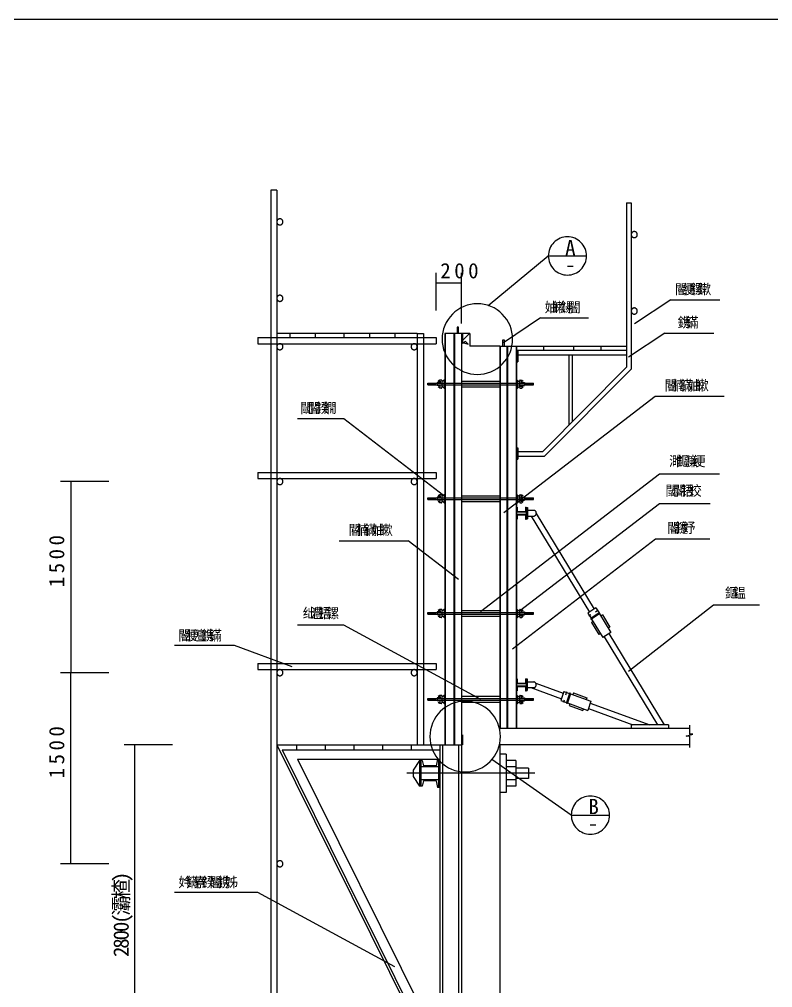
# Model space of a CAD drawing. Header units: metres. Extents: x 0 to 420, y 0 to 297.
# Drawn here: x 160.5 to 308.3, y 107 to 297 of the extents above; entities that cross this region are included whole.
import ezdxf

# ---------------------------------------------------------------- set-up
doc = ezdxf.new("R2010")
doc.units = ezdxf.units.M
doc.layers.add(' ', color=7, linetype='Continuous')

msp = doc.modelspace()

# ---------------------------------------------------------------- linework, layer by layer
at = {"layer": ' '}
for p, q in [((209.78, 263.47), (209.78, 84.51)), ((210.98, 263.47), (209.78, 263.47)), ((210.98, 263.47), (210.98, 84.51)), ((242.23, 239.85), (242.23, 247.28)), ((247.23, 237.35), (247.23, 247.28)), ((242.23, 245.28), (247.23, 245.28)), ((288.29, 241.96), (281.15, 237.25)), ((288.29, 241.96), (292.31, 241.96)), ((292.31, 241.96), (297.92, 241.96)), ((262.69, 238.41), (255.46, 233.54)), ((262.69, 238.41), (266.53, 238.41)), ((266.53, 238.41), (272.15, 238.41)), ((207.28, 234.56), (242.23, 234.56)), ((207.28, 234.56), (207.28, 233.36)), ((238.53, 235.37), (238.53, 154.62)), ((238.53, 235.37), (239.73, 235.37)), ((239.73, 235.37), (239.73, 154.62)), ((242.23, 234.56), (242.23, 233.36)), ((248.81, 235.37), (247.23, 233.79)), ((248.02, 233.8), (247.62, 233.53)), ((248.54, 233.29), (248.02, 233.8)), ((287.13, 235.44), (279.99, 230.73)), ((287.13, 235.44), (291.14, 235.44)), ((291.14, 235.44), (296.75, 235.44)), ((207.28, 233.36), (242.23, 233.36)), ((247.62, 233.53), (248.54, 233.29)), ((247.23, 226.04), (254.73, 226.04)), ((247.23, 224.91), (254.73, 224.91)), ((255.54, 200.23), (285.23, 223.07)), ((285.23, 223.07), (298.77, 223.07)), ((224.15, 218.59), (215.04, 218.59)), ((243.66, 203.59), (224.15, 218.59)), ((207.28, 208.11), (242.23, 208.11)), ((207.28, 208.11), (207.28, 206.91)), ((242.23, 208.11), (242.23, 206.91)), ((250.93, 180.79), (286.08, 207.82)), ((286.08, 207.82), (297.82, 207.82)), ((178.04, 206.31), (168.54, 206.31)), ((170.54, 206.31), (170.54, 168.81)), ((207.28, 206.91), (242.23, 206.91)), ((247.23, 203.54), (254.73, 203.54)), ((247.23, 202.41), (254.73, 202.41)), ((258.62, 180.92), (286.08, 202.03)), ((286.08, 202.03), (295.98, 202.03)), ((223.21, 194.71), (236.75, 194.71)), ((246.65, 187.1), (236.75, 194.71)), ((257.2, 173.48), (285.3, 195.1)), ((285.3, 195.1), (289.17, 195.1)), ((289.17, 195.1), (295.91, 195.1)), ((247.23, 181.04), (254.73, 181.04)), ((279.96, 169.12), (296.64, 182.1)), ((296.64, 182.1), (300.51, 182.1)), ((300.51, 182.1), (305.66, 182.1)), ((247.23, 179.91), (254.73, 179.91)), ((224.15, 178.14), (215.04, 178.14)), ((251.03, 163.56), (224.15, 178.14)), ((202.65, 174.17), (190.92, 174.17)), ((214.02, 169.96), (202.65, 174.17)), ((207.28, 170.61), (242.23, 170.61)), ((207.28, 170.61), (207.28, 169.41)), ((207.28, 169.41), (242.23, 169.41)), ((242.23, 170.61), (242.23, 169.41)), ((178.04, 168.81), (168.54, 168.81)), ((178.04, 168.81), (168.54, 168.81)), ((170.54, 131.31), (170.54, 168.81)), ((247.23, 164.17), (254.73, 164.17)), ((247.23, 163.03), (254.73, 163.03)), ((190.54, 154.62), (181.04, 154.62)), ((183.04, 154.62), (183.04, 84.62)), ((210.98, 154.62), (242.98, 90.12)), ((210.98, 154.62), (247.23, 154.62)), ((214.86, 154.62), (214.86, 153.69)), ((220.48, 154.62), (220.48, 153.69)), ((226.11, 154.62), (226.11, 153.69)), ((231.73, 154.62), (231.73, 153.69)), ((237.36, 154.62), (237.36, 153.69)), ((242.98, 154.62), (242.98, 84.62)), ((243.48, 154.62), (243.48, 84.62)), ((246.61, 154.62), (246.61, 84.62)), ((212, 153.69), (242.98, 91.25)), ((212, 153.69), (242.98, 153.69)), ((254.73, 152.81), (254.73, 145.31)), ((255.98, 152.81), (254.73, 152.81)), ((255.98, 152.81), (255.98, 145.31)), ((215.03, 151.81), (242.98, 95.47)), ((215.03, 151.81), (242.98, 151.81)), ((238.98, 151.56), (237.73, 149.69)), ((238.98, 151.56), (238.98, 146.56)), ((239.48, 151.56), (238.98, 151.56)), ((239.23, 151.56), (239.23, 146.56)), ((242.73, 150.31), (239.23, 150.31)), ((239.48, 151.56), (239.73, 150.56)), ((242.23, 150.56), (239.73, 150.56)), ((242.48, 151.81), (242.23, 150.56)), ((242.73, 151.81), (242.73, 146.31)), ((242.98, 151.81), (242.98, 146.31)), ((257.86, 151.56), (255.98, 151.56)), ((257.86, 150.31), (255.98, 150.31)), ((257.86, 151.56), (257.86, 146.56)), ((261.61, 149.06), (236.48, 149.06)), ((237.73, 149.69), (237.73, 148.44)), ((237.73, 148.44), (238.98, 146.56)), ((260.36, 150.06), (257.86, 150.06)), ((260.36, 150.06), (260.36, 148.06)), ((239.48, 146.56), (238.98, 146.56)), ((242.73, 147.81), (239.23, 147.81)), ((239.73, 147.56), (239.48, 146.56)), ((242.23, 147.56), (239.73, 147.56)), ((242.23, 147.56), (242.48, 146.31)), ((242.98, 146.31), (242.48, 146.31)), ((257.86, 147.81), (255.98, 147.81)), ((257.86, 146.56), (255.98, 146.56)), ((260.36, 148.06), (257.86, 148.06)), ((255.98, 145.31), (254.73, 145.31)), ((178.04, 131.31), (168.54, 131.31)), ((207.24, 125.65), (190.92, 125.65)), ((234.12, 111.06), (207.24, 125.65))]:
    msp.add_line(p, q, dxfattribs=at)
for points in [[(212.18, 257.27), (212.18, 257.33), (212.17, 257.39), (212.15, 257.44), (212.13, 257.5), (212.11, 257.55), (212.08, 257.6), (212.04, 257.65), (212, 257.69), (211.96, 257.73), (211.91, 257.77), (211.86, 257.8), (211.81, 257.82), (211.75, 257.84), (211.7, 257.86), (211.64, 257.87), (211.58, 257.87), (211.52, 257.87), (211.46, 257.86), (211.41, 257.84), (211.35, 257.82), (211.3, 257.8), (211.25, 257.77), (211.2, 257.73), (211.16, 257.69), (211.12, 257.65), (211.08, 257.6), (211.05, 257.55), (211.03, 257.5), (211.01, 257.44), (210.99, 257.39), (210.98, 257.33), (210.98, 257.27), (210.98, 257.21), (210.99, 257.15), (211.01, 257.09), (211.03, 257.04), (211.05, 256.99), (211.08, 256.93), (211.12, 256.89), (211.16, 256.84), (211.2, 256.8), (211.25, 256.77), (211.3, 256.74), (211.35, 256.71), (211.41, 256.69), (211.46, 256.68), (211.52, 256.67), (211.58, 256.67), (211.64, 256.67), (211.7, 256.68), (211.75, 256.69), (211.81, 256.71), (211.86, 256.74), (211.91, 256.77), (211.96, 256.8), (212, 256.84), (212.04, 256.89), (212.08, 256.93), (212.11, 256.99), (212.13, 257.04), (212.15, 257.09), (212.17, 257.15), (212.18, 257.21), (212.18, 257.27)], [(281.71, 254.77), (281.71, 254.83), (281.7, 254.89), (281.69, 254.94), (281.67, 255), (281.64, 255.05), (281.61, 255.1), (281.58, 255.15), (281.54, 255.19), (281.49, 255.23), (281.44, 255.27), (281.39, 255.3), (281.34, 255.32), (281.29, 255.34), (281.23, 255.36), (281.17, 255.37), (281.11, 255.37), (281.05, 255.37), (280.99, 255.36), (280.94, 255.34), (280.88, 255.32), (280.83, 255.3), (280.78, 255.27), (280.73, 255.23), (280.69, 255.19), (280.65, 255.15), (280.61, 255.1), (280.58, 255.05), (280.56, 255), (280.54, 254.94), (280.52, 254.89), (280.51, 254.83), (280.51, 254.77), (280.51, 254.71), (280.52, 254.65), (280.54, 254.59), (280.56, 254.54), (280.58, 254.49), (280.61, 254.43), (280.65, 254.39), (280.69, 254.34), (280.73, 254.3), (280.78, 254.27), (280.83, 254.24), (280.88, 254.21), (280.94, 254.19), (280.99, 254.18), (281.05, 254.17), (281.11, 254.17), (281.17, 254.17), (281.23, 254.18), (281.29, 254.19), (281.34, 254.21), (281.39, 254.24), (281.44, 254.27), (281.49, 254.3), (281.54, 254.34), (281.58, 254.39), (281.61, 254.43), (281.64, 254.49), (281.67, 254.54), (281.69, 254.59), (281.7, 254.65), (281.71, 254.71), (281.71, 254.77)], [(212.18, 242.27), (212.18, 242.33), (212.17, 242.39), (212.15, 242.44), (212.13, 242.5), (212.11, 242.55), (212.08, 242.6), (212.04, 242.65), (212, 242.69), (211.96, 242.73), (211.91, 242.77), (211.86, 242.8), (211.81, 242.82), (211.75, 242.84), (211.7, 242.86), (211.64, 242.87), (211.58, 242.87), (211.52, 242.87), (211.46, 242.86), (211.41, 242.84), (211.35, 242.82), (211.3, 242.8), (211.25, 242.77), (211.2, 242.73), (211.16, 242.69), (211.12, 242.65), (211.08, 242.6), (211.05, 242.55), (211.03, 242.5), (211.01, 242.44), (210.99, 242.39), (210.98, 242.33), (210.98, 242.27), (210.98, 242.21), (210.99, 242.15), (211.01, 242.09), (211.03, 242.04), (211.05, 241.99), (211.08, 241.93), (211.12, 241.89), (211.16, 241.84), (211.2, 241.8), (211.25, 241.77), (211.3, 241.74), (211.35, 241.71), (211.41, 241.69), (211.46, 241.68), (211.52, 241.67), (211.58, 241.67), (211.64, 241.67), (211.7, 241.68), (211.75, 241.69), (211.81, 241.71), (211.86, 241.74), (211.91, 241.77), (211.96, 241.8), (212, 241.84), (212.04, 241.89), (212.08, 241.93), (212.11, 241.99), (212.13, 242.04), (212.15, 242.09), (212.17, 242.15), (212.18, 242.21), (212.18, 242.27)], [(281.71, 239.77), (281.71, 239.83), (281.7, 239.89), (281.69, 239.94), (281.67, 240), (281.64, 240.05), (281.61, 240.1), (281.58, 240.15), (281.54, 240.19), (281.49, 240.23), (281.44, 240.27), (281.39, 240.3), (281.34, 240.32), (281.29, 240.34), (281.23, 240.36), (281.17, 240.37), (281.11, 240.37), (281.05, 240.37), (280.99, 240.36), (280.94, 240.34), (280.88, 240.32), (280.83, 240.3), (280.78, 240.27), (280.73, 240.23), (280.69, 240.19), (280.65, 240.15), (280.61, 240.1), (280.58, 240.05), (280.56, 240), (280.54, 239.94), (280.52, 239.89), (280.51, 239.83), (280.51, 239.77), (280.51, 239.71), (280.52, 239.65), (280.54, 239.59), (280.56, 239.54), (280.58, 239.49), (280.61, 239.43), (280.65, 239.39), (280.69, 239.34), (280.73, 239.3), (280.78, 239.27), (280.83, 239.24), (280.88, 239.21), (280.94, 239.19), (280.99, 239.18), (281.05, 239.17), (281.11, 239.17), (281.17, 239.17), (281.23, 239.18), (281.29, 239.19), (281.34, 239.21), (281.39, 239.24), (281.44, 239.27), (281.49, 239.3), (281.54, 239.34), (281.58, 239.39), (281.61, 239.43), (281.64, 239.49), (281.67, 239.54), (281.69, 239.59), (281.7, 239.65), (281.71, 239.71), (281.71, 239.77)], [(212.18, 232.76), (212.18, 232.82), (212.17, 232.88), (212.15, 232.94), (212.13, 232.99), (212.11, 233.05), (212.08, 233.1), (212.04, 233.14), (212, 233.19), (211.96, 233.23), (211.91, 233.26), (211.86, 233.29), (211.81, 233.32), (211.75, 233.34), (211.7, 233.35), (211.64, 233.36), (211.58, 233.36), (211.52, 233.36), (211.46, 233.35), (211.41, 233.34), (211.35, 233.32), (211.3, 233.29), (211.25, 233.26), (211.2, 233.23), (211.16, 233.19), (211.12, 233.14), (211.08, 233.1), (211.05, 233.05), (211.03, 232.99), (211.01, 232.94), (210.99, 232.88), (210.98, 232.82), (210.98, 232.76), (210.98, 232.71), (210.99, 232.65), (211.01, 232.59), (211.03, 232.53), (211.05, 232.48), (211.08, 232.43), (211.12, 232.38), (211.16, 232.34), (211.2, 232.3), (211.25, 232.26), (211.3, 232.23), (211.35, 232.21), (211.41, 232.19), (211.46, 232.18), (211.52, 232.17), (211.58, 232.16), (211.64, 232.17), (211.7, 232.18), (211.75, 232.19), (211.81, 232.21), (211.86, 232.23), (211.91, 232.26), (211.96, 232.3), (212, 232.34), (212.04, 232.38), (212.08, 232.43), (212.11, 232.48), (212.13, 232.53), (212.15, 232.59), (212.17, 232.65), (212.18, 232.71), (212.18, 232.76)], [(238.53, 232.76), (238.53, 232.82), (238.52, 232.88), (238.5, 232.94), (238.48, 232.99), (238.46, 233.05), (238.43, 233.1), (238.39, 233.14), (238.35, 233.19), (238.31, 233.23), (238.26, 233.26), (238.21, 233.29), (238.16, 233.32), (238.1, 233.34), (238.05, 233.35), (237.99, 233.36), (237.93, 233.36), (237.87, 233.36), (237.81, 233.35), (237.76, 233.34), (237.7, 233.32), (237.65, 233.29), (237.6, 233.26), (237.55, 233.23), (237.51, 233.19), (237.47, 233.14), (237.43, 233.1), (237.4, 233.05), (237.38, 232.99), (237.36, 232.94), (237.34, 232.88), (237.33, 232.82), (237.33, 232.76), (237.33, 232.71), (237.34, 232.65), (237.36, 232.59), (237.38, 232.53), (237.4, 232.48), (237.43, 232.43), (237.47, 232.38), (237.51, 232.34), (237.55, 232.3), (237.6, 232.26), (237.65, 232.23), (237.7, 232.21), (237.76, 232.19), (237.81, 232.18), (237.87, 232.17), (237.93, 232.16), (237.99, 232.17), (238.05, 232.18), (238.1, 232.19), (238.16, 232.21), (238.21, 232.23), (238.26, 232.26), (238.31, 232.3), (238.35, 232.34), (238.39, 232.38), (238.43, 232.43), (238.46, 232.48), (238.48, 232.53), (238.5, 232.59), (238.52, 232.65), (238.53, 232.71), (238.53, 232.76)], [(212.18, 206.31), (212.18, 206.37), (212.17, 206.43), (212.15, 206.49), (212.13, 206.54), (212.11, 206.59), (212.08, 206.64), (212.04, 206.69), (212, 206.74), (211.96, 206.78), (211.91, 206.81), (211.86, 206.84), (211.81, 206.87), (211.75, 206.89), (211.7, 206.9), (211.64, 206.91), (211.58, 206.91), (211.52, 206.91), (211.46, 206.9), (211.41, 206.89), (211.35, 206.87), (211.3, 206.84), (211.25, 206.81), (211.2, 206.78), (211.16, 206.74), (211.12, 206.69), (211.08, 206.64), (211.05, 206.59), (211.03, 206.54), (211.01, 206.49), (210.99, 206.43), (210.98, 206.37), (210.98, 206.31), (210.98, 206.25), (210.99, 206.19), (211.01, 206.14), (211.03, 206.08), (211.05, 206.03), (211.08, 205.98), (211.12, 205.93), (211.16, 205.89), (211.2, 205.85), (211.25, 205.81), (211.3, 205.78), (211.35, 205.76), (211.41, 205.74), (211.46, 205.72), (211.52, 205.71), (211.58, 205.71), (211.64, 205.71), (211.7, 205.72), (211.75, 205.74), (211.81, 205.76), (211.86, 205.78), (211.91, 205.81), (211.96, 205.85), (212, 205.89), (212.04, 205.93), (212.08, 205.98), (212.11, 206.03), (212.13, 206.08), (212.15, 206.14), (212.17, 206.19), (212.18, 206.25), (212.18, 206.31)], [(238.53, 206.31), (238.53, 206.37), (238.52, 206.43), (238.5, 206.49), (238.48, 206.54), (238.46, 206.59), (238.43, 206.64), (238.39, 206.69), (238.35, 206.74), (238.31, 206.78), (238.26, 206.81), (238.21, 206.84), (238.16, 206.87), (238.1, 206.89), (238.05, 206.9), (237.99, 206.91), (237.93, 206.91), (237.87, 206.91), (237.81, 206.9), (237.76, 206.89), (237.7, 206.87), (237.65, 206.84), (237.6, 206.81), (237.55, 206.78), (237.51, 206.74), (237.47, 206.69), (237.43, 206.64), (237.4, 206.59), (237.38, 206.54), (237.36, 206.49), (237.34, 206.43), (237.33, 206.37), (237.33, 206.31), (237.33, 206.25), (237.34, 206.19), (237.36, 206.14), (237.38, 206.08), (237.4, 206.03), (237.43, 205.98), (237.47, 205.93), (237.51, 205.89), (237.55, 205.85), (237.6, 205.81), (237.65, 205.78), (237.7, 205.76), (237.76, 205.74), (237.81, 205.72), (237.87, 205.71), (237.93, 205.71), (237.99, 205.71), (238.05, 205.72), (238.1, 205.74), (238.16, 205.76), (238.21, 205.78), (238.26, 205.81), (238.31, 205.85), (238.35, 205.89), (238.39, 205.93), (238.43, 205.98), (238.46, 206.03), (238.48, 206.08), (238.5, 206.14), (238.52, 206.19), (238.53, 206.25), (238.53, 206.31)], [(212.18, 168.81), (212.18, 168.87), (212.17, 168.93), (212.15, 168.99), (212.13, 169.04), (212.11, 169.09), (212.08, 169.14), (212.04, 169.19), (212, 169.24), (211.96, 169.28), (211.91, 169.31), (211.86, 169.34), (211.81, 169.37), (211.75, 169.39), (211.7, 169.4), (211.64, 169.41), (211.58, 169.41), (211.52, 169.41), (211.46, 169.4), (211.41, 169.39), (211.35, 169.37), (211.3, 169.34), (211.25, 169.31), (211.2, 169.28), (211.16, 169.24), (211.12, 169.19), (211.08, 169.14), (211.05, 169.09), (211.03, 169.04), (211.01, 168.99), (210.99, 168.93), (210.98, 168.87), (210.98, 168.81), (210.98, 168.75), (210.99, 168.69), (211.01, 168.64), (211.03, 168.58), (211.05, 168.53), (211.08, 168.48), (211.12, 168.43), (211.16, 168.39), (211.2, 168.35), (211.25, 168.31), (211.3, 168.28), (211.35, 168.26), (211.41, 168.24), (211.46, 168.22), (211.52, 168.21), (211.58, 168.21), (211.64, 168.21), (211.7, 168.22), (211.75, 168.24), (211.81, 168.26), (211.86, 168.28), (211.91, 168.31), (211.96, 168.35), (212, 168.39), (212.04, 168.43), (212.08, 168.48), (212.11, 168.53), (212.13, 168.58), (212.15, 168.64), (212.17, 168.69), (212.18, 168.75), (212.18, 168.81)], [(238.53, 168.81), (238.53, 168.87), (238.52, 168.93), (238.5, 168.99), (238.48, 169.04), (238.46, 169.09), (238.43, 169.14), (238.39, 169.19), (238.35, 169.24), (238.31, 169.28), (238.26, 169.31), (238.21, 169.34), (238.16, 169.37), (238.1, 169.39), (238.05, 169.4), (237.99, 169.41), (237.93, 169.41), (237.87, 169.41), (237.81, 169.4), (237.76, 169.39), (237.7, 169.37), (237.65, 169.34), (237.6, 169.31), (237.55, 169.28), (237.51, 169.24), (237.47, 169.19), (237.43, 169.14), (237.4, 169.09), (237.38, 169.04), (237.36, 168.99), (237.34, 168.93), (237.33, 168.87), (237.33, 168.81), (237.33, 168.75), (237.34, 168.69), (237.36, 168.64), (237.38, 168.58), (237.4, 168.53), (237.43, 168.48), (237.47, 168.43), (237.51, 168.39), (237.55, 168.35), (237.6, 168.31), (237.65, 168.28), (237.7, 168.26), (237.76, 168.24), (237.81, 168.22), (237.87, 168.21), (237.93, 168.21), (237.99, 168.21), (238.05, 168.22), (238.1, 168.24), (238.16, 168.26), (238.21, 168.28), (238.26, 168.31), (238.31, 168.35), (238.35, 168.39), (238.39, 168.43), (238.43, 168.48), (238.46, 168.53), (238.48, 168.58), (238.5, 168.64), (238.52, 168.69), (238.53, 168.75), (238.53, 168.81)], [(212.18, 131.31), (212.18, 131.37), (212.17, 131.43), (212.15, 131.49), (212.13, 131.54), (212.11, 131.59), (212.08, 131.64), (212.04, 131.69), (212, 131.74), (211.96, 131.78), (211.91, 131.81), (211.86, 131.84), (211.81, 131.87), (211.75, 131.89), (211.7, 131.9), (211.64, 131.91), (211.58, 131.91), (211.52, 131.91), (211.46, 131.9), (211.41, 131.89), (211.35, 131.87), (211.3, 131.84), (211.25, 131.81), (211.2, 131.78), (211.16, 131.74), (211.12, 131.69), (211.08, 131.64), (211.05, 131.59), (211.03, 131.54), (211.01, 131.49), (210.99, 131.43), (210.98, 131.37), (210.98, 131.31), (210.98, 131.25), (210.99, 131.19), (211.01, 131.14), (211.03, 131.08), (211.05, 131.03), (211.08, 130.98), (211.12, 130.93), (211.16, 130.89), (211.2, 130.85), (211.25, 130.81), (211.3, 130.78), (211.35, 130.76), (211.41, 130.74), (211.46, 130.72), (211.52, 130.71), (211.58, 130.71), (211.64, 130.71), (211.7, 130.72), (211.75, 130.74), (211.81, 130.76), (211.86, 130.78), (211.91, 130.81), (211.96, 130.85), (212, 130.89), (212.04, 130.93), (212.08, 130.98), (212.11, 131.03), (212.13, 131.08), (212.15, 131.14), (212.17, 131.19), (212.18, 131.25), (212.18, 131.31)]]:
    msp.add_lwpolyline(points, dxfattribs=at)
for p, q in [((420, 297), (0, 297)), ((279.61, 260.97), (279.61, 228.73)), ((279.61, 260.97), (280.51, 260.97)), ((280.51, 260.97), (280.51, 228.36)), ((252.42, 240.87), (264.2, 250.58)), ((264.2, 250.58), (271.74, 250.58)), ((246.61, 236.61), (246.39, 236.61)), ((246.39, 236.61), (246.39, 235.37)), ((246.61, 235.37), (246.61, 236.61)), ((238.53, 235.37), (210.98, 235.37)), ((213.53, 235.37), (213.53, 234.56)), ((218.53, 235.37), (218.53, 234.56)), ((224.14, 235.37), (224.14, 234.56)), ((229.14, 235.37), (229.14, 234.56)), ((234.14, 235.37), (234.14, 234.56)), ((243.95, 235.37), (243.95, 154.62)), ((248.82, 235.37), (243.95, 235.37)), ((244.04, 235.37), (244.04, 154.62)), ((245.73, 235.37), (245.73, 154.62)), ((245.82, 235.37), (245.82, 154.62)), ((247.23, 235.37), (247.23, 154.62)), ((247.43, 235.37), (247.43, 233.37)), ((248.82, 235.37), (248.82, 232.87)), ((255.35, 232.87), (255.35, 234.11)), ((255.35, 234.11), (255.57, 234.11)), ((255.57, 234.11), (255.57, 232.87)), ((247.43, 233.37), (247.23, 233.37)), ((254.73, 232.87), (248.82, 232.87)), ((254.73, 232.87), (254.73, 157.95)), ((254.73, 232.87), (279.61, 232.87)), ((254.82, 232.87), (254.82, 157.95)), ((256.14, 232.87), (256.14, 157.95)), ((256.23, 232.87), (256.23, 157.95)), ((257.92, 232.87), (257.92, 157.95)), ((258.01, 232.87), (258.01, 157.95)), ((258.01, 232.06), (258.24, 232.06)), ((258.24, 232.06), (279.61, 232.06)), ((258.24, 232.06), (258.24, 229.81)), ((263.32, 232.87), (263.32, 232.06)), ((269.16, 232.87), (269.16, 232.06)), ((274.52, 232.87), (274.52, 232.06)), ((258.24, 231.16), (279.61, 231.16)), ((268.31, 217.39), (268.31, 231.16)), ((268.98, 218.06), (268.98, 231.16)), ((258.01, 229.81), (258.24, 229.81)), ((263.14, 212.2), (279.61, 228.73)), ((263.51, 211.3), (280.51, 228.36)), ((242.93, 226.22), (242.64, 226.01)), ((243.24, 226.22), (242.93, 226.22)), ((243.84, 226.22), (243.35, 225.85)), ((243.35, 226.12), (243.35, 224.76)), ((243.84, 226.22), (243.84, 224.65)), ((243.96, 226.22), (243.84, 226.22)), ((258.01, 226.22), (258.13, 226.22)), ((258.13, 226.22), (258.62, 225.85)), ((258.13, 226.22), (258.13, 224.65)), ((258.62, 226.12), (258.62, 224.76)), ((258.73, 226.22), (259.04, 226.22)), ((259.04, 226.22), (259.33, 226.01)), ((240.62, 225.61), (261.37, 225.61)), ((240.62, 225.27), (240.62, 225.61)), ((240.62, 225.27), (261.37, 225.27)), ((240.83, 225.27), (240.83, 225.61)), ((241.05, 225.27), (241.05, 225.61)), ((241.27, 225.27), (241.27, 225.61)), ((241.48, 225.27), (241.48, 225.61)), ((241.7, 225.27), (241.7, 225.61)), ((241.91, 225.27), (241.91, 225.61)), ((242.12, 225.27), (242.12, 225.61)), ((242.42, 225.73), (242.42, 225.15)), ((243.05, 225.73), (242.42, 225.73)), ((243.05, 225.15), (242.42, 225.15)), ((242.64, 226.01), (243.05, 226.01)), ((242.64, 224.87), (243.05, 224.87)), ((242.93, 224.65), (242.64, 224.87)), ((243.24, 224.65), (242.93, 224.65)), ((243.05, 226.01), (243.05, 225.73)), ((243.05, 224.87), (243.05, 225.15)), ((243.84, 224.65), (243.35, 225.03)), ((243.84, 224.65), (243.96, 224.65)), ((258.13, 224.65), (258.01, 224.65)), ((258.13, 224.65), (258.62, 225.03)), ((258.73, 224.65), (259.04, 224.65)), ((258.92, 226.01), (258.92, 225.73)), ((259.33, 226.01), (258.92, 226.01)), ((258.92, 225.73), (259.56, 225.73)), ((258.92, 225.15), (259.56, 225.15)), ((258.92, 224.87), (258.92, 225.15)), ((259.33, 224.87), (258.92, 224.87)), ((259.04, 224.65), (259.33, 224.87)), ((259.56, 225.73), (259.56, 225.15)), ((259.87, 225.27), (259.87, 225.61)), ((260.09, 225.27), (260.09, 225.61)), ((260.31, 225.27), (260.31, 225.61)), ((260.52, 225.27), (260.52, 225.61)), ((260.74, 225.27), (260.74, 225.61)), ((260.94, 225.27), (260.94, 225.61)), ((261.16, 225.27), (261.16, 225.61)), ((261.37, 225.27), (261.37, 225.61)), ((258.01, 212.93), (258.24, 212.93)), ((258.24, 212.93), (258.24, 210.68)), ((258.24, 212.2), (263.14, 212.2)), ((258.24, 211.3), (263.51, 211.3)), ((258.01, 210.68), (258.24, 210.68)), ((242.93, 203.72), (242.64, 203.51)), ((242.64, 203.51), (243.05, 203.51)), ((243.24, 203.72), (242.93, 203.72)), ((243.05, 203.51), (243.05, 203.23)), ((243.84, 203.72), (243.35, 203.35)), ((243.35, 203.62), (243.35, 202.26)), ((243.84, 203.72), (243.84, 202.15)), ((243.96, 203.72), (243.84, 203.72)), ((258.01, 203.72), (258.13, 203.72)), ((258.13, 203.72), (258.62, 203.35)), ((258.13, 203.72), (258.13, 202.15)), ((258.62, 203.62), (258.62, 202.26)), ((258.73, 203.72), (259.04, 203.72)), ((258.92, 203.51), (258.92, 203.23)), ((259.33, 203.51), (258.92, 203.51)), ((259.04, 203.72), (259.33, 203.51)), ((240.62, 203.11), (261.37, 203.11)), ((240.62, 202.77), (240.62, 203.11)), ((240.62, 202.77), (261.37, 202.77)), ((240.83, 202.77), (240.83, 203.11)), ((241.05, 202.77), (241.05, 203.11)), ((241.27, 202.77), (241.27, 203.11)), ((241.48, 202.77), (241.48, 203.11)), ((241.7, 202.77), (241.7, 203.11)), ((241.91, 202.77), (241.91, 203.11)), ((242.12, 202.77), (242.12, 203.11)), ((242.42, 203.23), (242.42, 202.65)), ((243.05, 203.23), (242.42, 203.23)), ((243.05, 202.65), (242.42, 202.65)), ((242.64, 202.37), (243.05, 202.37)), ((242.93, 202.15), (242.64, 202.37)), ((243.24, 202.15), (242.93, 202.15)), ((243.05, 202.37), (243.05, 202.65)), ((243.84, 202.15), (243.35, 202.53)), ((243.84, 202.15), (243.96, 202.15)), ((258.13, 202.15), (258.01, 202.15)), ((258.13, 202.15), (258.62, 202.53)), ((258.73, 202.15), (259.04, 202.15)), ((258.92, 203.23), (259.56, 203.23)), ((258.92, 202.65), (259.56, 202.65)), ((258.92, 202.37), (258.92, 202.65)), ((259.33, 202.37), (258.92, 202.37)), ((259.04, 202.15), (259.33, 202.37)), ((259.56, 203.23), (259.56, 202.65)), ((259.87, 202.77), (259.87, 203.11)), ((260.09, 202.77), (260.09, 203.11)), ((260.31, 202.77), (260.31, 203.11)), ((260.52, 202.77), (260.52, 203.11)), ((260.74, 202.77), (260.74, 203.11)), ((260.94, 202.77), (260.94, 203.11)), ((261.16, 202.77), (261.16, 203.11)), ((261.37, 202.77), (261.37, 203.11)), ((258.01, 201.31), (258.11, 201.31)), ((258.01, 200.37), (259.89, 200.37)), ((258.01, 199.9), (259.89, 199.9)), ((258.11, 201.31), (258.11, 200.46)), ((258.11, 200.46), (259.79, 200.46)), ((258.11, 199.81), (259.79, 199.81)), ((258.11, 199.81), (258.11, 198.96)), ((259.79, 201.31), (259.79, 200.46)), ((259.79, 201.31), (259.89, 201.31)), ((259.79, 199.81), (259.79, 198.96)), ((259.89, 201.31), (259.89, 200.37)), ((259.89, 199.9), (259.89, 198.96)), ((259.91, 201.24), (259.91, 198.99)), ((259.91, 201.24), (260.14, 201.24)), ((260.14, 201.24), (260.14, 198.99)), ((260.15, 200.67), (261.44, 200.67)), ((260.15, 199.54), (261.44, 199.54)), ((260.88, 199.54), (272.3, 180.67)), ((261.89, 200.04), (273.24, 181.29)), ((258.01, 198.96), (258.11, 198.96)), ((259.79, 198.96), (259.89, 198.96)), ((259.91, 198.99), (260.14, 198.99)), ((240.62, 180.61), (261.37, 180.61)), ((240.62, 180.27), (240.62, 180.61)), ((240.83, 180.27), (240.83, 180.61)), ((241.05, 180.27), (241.05, 180.61)), ((241.27, 180.27), (241.27, 180.61)), ((241.48, 180.27), (241.48, 180.61)), ((241.7, 180.27), (241.7, 180.61)), ((241.91, 180.27), (241.91, 180.61)), ((242.12, 180.27), (242.12, 180.61)), ((243.05, 180.73), (242.42, 180.73)), ((242.42, 180.73), (242.42, 180.15)), ((242.93, 181.22), (242.64, 181.01)), ((242.64, 181.01), (243.05, 181.01)), ((243.24, 181.22), (242.93, 181.22)), ((243.05, 181.01), (243.05, 180.73)), ((243.84, 181.22), (243.35, 180.85)), ((243.35, 181.12), (243.35, 179.76)), ((243.96, 181.22), (243.84, 181.22)), ((243.84, 181.22), (243.84, 179.65)), ((258.01, 181.22), (258.13, 181.22)), ((258.13, 181.22), (258.13, 179.65)), ((258.13, 181.22), (258.62, 180.85)), ((258.62, 181.12), (258.62, 179.76)), ((258.73, 181.22), (259.04, 181.22)), ((259.33, 181.01), (258.92, 181.01)), ((258.92, 181.01), (258.92, 180.73)), ((258.92, 180.73), (259.56, 180.73)), ((259.04, 181.22), (259.33, 181.01)), ((259.56, 180.73), (259.56, 180.15)), ((259.87, 180.27), (259.87, 180.61)), ((260.09, 180.27), (260.09, 180.61)), ((260.31, 180.27), (260.31, 180.61)), ((260.52, 180.27), (260.52, 180.61)), ((260.74, 180.27), (260.74, 180.61)), ((260.94, 180.27), (260.94, 180.61)), ((261.16, 180.27), (261.16, 180.61)), ((261.37, 180.27), (261.37, 180.61)), ((273.59, 181.53), (272.02, 180.49)), ((274.2, 180.52), (272.64, 179.48)), ((273.48, 180.76), (274.04, 181.13)), ((273.49, 180.74), (274.05, 181.11)), ((273.59, 181.53), (274.2, 180.52)), ((240.62, 180.27), (261.37, 180.27)), ((243.05, 180.15), (242.42, 180.15)), ((242.93, 179.65), (242.64, 179.87)), ((242.64, 179.87), (243.05, 179.87)), ((243.24, 179.65), (242.93, 179.65)), ((243.05, 179.87), (243.05, 180.15)), ((243.84, 179.65), (243.35, 180.03)), ((243.84, 179.65), (243.96, 179.65)), ((258.13, 179.65), (258.01, 179.65)), ((258.13, 179.65), (258.62, 180.03)), ((258.73, 179.65), (259.04, 179.65)), ((258.92, 179.87), (258.92, 180.15)), ((258.92, 180.15), (259.56, 180.15)), ((259.33, 179.87), (258.92, 179.87)), ((259.04, 179.65), (259.33, 179.87)), ((272.02, 180.49), (272.64, 179.48)), ((272.58, 180.17), (272.17, 179.9)), ((272.57, 180.13), (272.18, 179.88)), ((273, 178.89), (272.69, 178.68)), ((272.69, 178.68), (274.15, 176.27)), ((274.3, 180.36), (272.73, 179.32)), ((272.73, 179.32), (274.95, 175.68)), ((274.3, 180.36), (276.51, 176.72)), ((274.87, 180.13), (274.56, 179.92)), ((274.87, 180.13), (276.34, 177.73)), ((276.51, 176.72), (274.95, 175.68)), ((276.34, 177.73), (276.02, 177.52)), ((274.46, 176.48), (274.15, 176.27)), ((275.21, 175.85), (285.65, 158.6)), ((276.15, 176.48), (286.99, 158.56)), ((258.01, 167.6), (258.11, 167.6)), ((258.11, 167.6), (258.11, 166.76)), ((259.79, 167.6), (259.79, 166.76)), ((259.79, 167.6), (259.89, 167.6)), ((259.89, 167.6), (259.89, 166.67)), ((259.89, 167.58), (260.12, 167.58)), ((259.89, 167.58), (259.89, 165.33)), ((260.12, 167.58), (260.12, 165.33)), ((258.01, 166.67), (259.89, 166.67)), ((258.01, 166.2), (259.89, 166.2)), ((258.11, 166.76), (259.79, 166.76)), ((258.11, 166.1), (259.79, 166.1)), ((258.11, 166.1), (258.11, 165.26)), ((259.79, 166.1), (259.79, 165.26)), ((259.89, 166.2), (259.89, 165.26)), ((259.89, 165.33), (260.12, 165.33)), ((260.14, 167), (261.43, 167)), ((260.14, 165.88), (261.43, 165.88)), ((260.84, 165.88), (266.82, 163.7)), ((261.81, 166.72), (267.17, 164.77)), ((240.62, 163.74), (261.37, 163.74)), ((240.62, 163.39), (240.62, 163.74)), ((240.83, 163.39), (240.83, 163.74)), ((241.05, 163.39), (241.05, 163.74)), ((241.27, 163.39), (241.27, 163.74)), ((241.48, 163.39), (241.48, 163.74)), ((241.7, 163.39), (241.7, 163.74)), ((241.91, 163.39), (241.91, 163.74)), ((242.12, 163.39), (242.12, 163.74)), ((242.42, 163.86), (242.42, 163.27)), ((243.05, 163.86), (242.42, 163.86)), ((242.93, 164.35), (242.64, 164.14)), ((242.64, 164.14), (243.05, 164.14)), ((243.24, 164.35), (242.93, 164.35)), ((243.05, 164.14), (243.05, 163.86)), ((243.84, 164.35), (243.35, 163.98)), ((243.35, 164.24), (243.35, 162.89)), ((243.84, 164.35), (243.84, 162.78)), ((243.96, 164.35), (243.84, 164.35)), ((258.01, 165.26), (258.11, 165.26)), ((258.01, 164.35), (258.13, 164.35)), ((258.13, 164.35), (258.62, 163.98)), ((258.13, 164.35), (258.13, 162.78)), ((258.62, 164.24), (258.62, 162.89)), ((258.73, 164.35), (259.04, 164.35)), ((258.92, 164.14), (258.92, 163.86)), ((259.33, 164.14), (258.92, 164.14)), ((258.92, 163.86), (259.56, 163.86)), ((259.04, 164.35), (259.33, 164.14)), ((259.56, 163.86), (259.56, 163.27)), ((259.79, 165.26), (259.89, 165.26)), ((259.87, 163.39), (259.87, 163.74)), ((260.09, 163.39), (260.09, 163.74)), ((260.31, 163.39), (260.31, 163.74)), ((260.52, 163.39), (260.52, 163.74)), ((260.74, 163.39), (260.74, 163.74)), ((260.94, 163.39), (260.94, 163.74)), ((261.16, 163.39), (261.16, 163.74)), ((261.37, 163.39), (261.37, 163.74)), ((267.28, 165.13), (266.71, 163.34)), ((267.34, 163.44), (267.19, 162.97)), ((267.36, 163.4), (267.22, 162.96)), ((267.28, 165.13), (268.39, 164.72)), ((267.68, 164.46), (267.88, 165.1)), ((267.7, 164.45), (267.91, 165.09)), ((268.39, 164.73), (267.82, 162.94)), ((268.57, 164.67), (267.99, 162.87)), ((268.57, 164.66), (272.57, 163.2)), ((269.16, 164.84), (269.04, 164.49)), ((269.16, 164.84), (271.8, 163.88)), ((271.8, 163.88), (271.69, 163.52)), ((240.62, 163.39), (261.37, 163.39)), ((243.05, 163.27), (242.42, 163.27)), ((242.64, 162.99), (243.05, 162.99)), ((242.93, 162.78), (242.64, 162.99)), ((243.24, 162.78), (242.93, 162.78)), ((243.05, 162.99), (243.05, 163.27)), ((243.84, 162.78), (243.35, 163.15)), ((243.84, 162.78), (243.96, 162.78)), ((258.13, 162.78), (258.01, 162.78)), ((258.13, 162.78), (258.62, 163.15)), ((258.73, 162.78), (259.04, 162.78)), ((258.92, 163.27), (259.56, 163.27)), ((258.92, 162.99), (258.92, 163.27)), ((259.33, 162.99), (258.92, 162.99)), ((259.04, 162.78), (259.33, 162.99)), ((266.71, 163.34), (267.82, 162.94)), ((267.99, 162.87), (272, 161.41)), ((268.47, 162.7), (268.36, 162.34)), ((268.36, 162.34), (271, 161.38)), ((271.12, 161.74), (271, 161.38)), ((272.57, 163.2), (272, 161.41)), ((272.11, 161.77), (280.86, 158.59)), ((272.46, 162.84), (284.15, 158.59)), ((247.23, 157.95), (247.23, 81.51)), ((254.73, 157.95), (291.95, 157.95)), ((287.84, 158.59), (280.51, 158.59)), ((280.51, 158.59), (280.51, 157.95)), ((287.84, 158.59), (287.84, 157.95)), ((291.95, 158.52), (291.95, 156.75)), ((247.43, 156.62), (247.43, 154.62)), ((291.32, 156.33), (292.58, 156.75)), ((291.95, 156.33), (291.32, 156.33)), ((292.58, 156.75), (291.95, 156.75)), ((291.95, 156.33), (291.95, 154.13)), ((247.43, 154.62), (247.23, 154.62)), ((254.73, 154.7), (254.73, 81.51)), ((254.73, 154.7), (291.95, 154.7)), ((268.71, 140.86), (253.19, 151.76)), ((268.71, 140.86), (276.25, 140.86))]:
    msp.add_line(p, q)
for points in [[(271.74, 250.58), (271.73, 250.95), (271.67, 251.31), (271.58, 251.67), (271.46, 252.02), (271.3, 252.35), (271.11, 252.67), (270.89, 252.96), (270.65, 253.23), (270.37, 253.48), (270.08, 253.7), (269.76, 253.89), (269.43, 254.05), (269.08, 254.17), (268.73, 254.26), (268.36, 254.31), (267.99, 254.33), (267.63, 254.31), (267.26, 254.26), (266.91, 254.17), (266.56, 254.05), (266.23, 253.89), (265.91, 253.7), (265.62, 253.48), (265.34, 253.23), (265.1, 252.96), (264.88, 252.67), (264.69, 252.35), (264.53, 252.02), (264.41, 251.67), (264.32, 251.31), (264.26, 250.95), (264.24, 250.58), (264.26, 250.21), (264.32, 249.85), (264.41, 249.49), (264.53, 249.15), (264.69, 248.81), (264.88, 248.5), (265.1, 248.2), (265.34, 247.93), (265.62, 247.68), (265.91, 247.46), (266.23, 247.27), (266.56, 247.12), (266.91, 246.99), (267.26, 246.9), (267.63, 246.85), (267.99, 246.83), (268.36, 246.85), (268.73, 246.9), (269.08, 246.99), (269.43, 247.12), (269.76, 247.27), (270.08, 247.46), (270.37, 247.68), (270.65, 247.93), (270.89, 248.2), (271.11, 248.5), (271.3, 248.81), (271.46, 249.15), (271.58, 249.49), (271.67, 249.85), (271.73, 250.21), (271.74, 250.58)], [(257.25, 234.26), (257.22, 234.94), (257.12, 235.61), (256.95, 236.27), (256.73, 236.91), (256.44, 237.53), (256.09, 238.11), (255.68, 238.66), (255.22, 239.16), (254.72, 239.62), (254.18, 240.02), (253.59, 240.37), (252.98, 240.66), (252.34, 240.89), (251.68, 241.06), (251.01, 241.16), (250.33, 241.19), (249.65, 241.16), (248.98, 241.06), (248.32, 240.89), (247.68, 240.66), (247.06, 240.37), (246.48, 240.02), (245.93, 239.62), (245.43, 239.16), (244.97, 238.66), (244.57, 238.11), (244.22, 237.53), (243.93, 236.91), (243.7, 236.27), (243.53, 235.61), (243.43, 234.94), (243.4, 234.26), (243.43, 233.58), (243.53, 232.91), (243.7, 232.25), (243.93, 231.61), (244.22, 231), (244.57, 230.42), (244.97, 229.87), (245.43, 229.37), (245.93, 228.91), (246.48, 228.5), (247.06, 228.16), (247.68, 227.86), (248.32, 227.64), (248.98, 227.47), (249.65, 227.37), (250.33, 227.34), (251.01, 227.37), (251.68, 227.47), (252.34, 227.64), (252.98, 227.86), (253.59, 228.16), (254.18, 228.5), (254.72, 228.91), (255.22, 229.37), (255.68, 229.87), (256.09, 230.42), (256.44, 231), (256.73, 231.61), (256.95, 232.25), (257.12, 232.91), (257.22, 233.58), (257.25, 234.26)], [(243.35, 226.12), (243.35, 226.13), (243.35, 226.14), (243.34, 226.15), (243.34, 226.16), (243.33, 226.17), (243.33, 226.18), (243.32, 226.18), (243.32, 226.19), (243.31, 226.2), (243.3, 226.21), (243.29, 226.21), (243.28, 226.22), (243.27, 226.22), (243.26, 226.22), (243.25, 226.22), (243.24, 226.22), (243.24, 226.22)], [(258.73, 226.22), (258.72, 226.22), (258.71, 226.22), (258.7, 226.22), (258.69, 226.22), (258.68, 226.21), (258.67, 226.21), (258.66, 226.2), (258.66, 226.19), (258.65, 226.18), (258.64, 226.18), (258.64, 226.17), (258.63, 226.16), (258.63, 226.15), (258.63, 226.14), (258.63, 226.13), (258.62, 226.12), (258.62, 226.12)], [(243.24, 224.65), (243.25, 224.65), (243.26, 224.66), (243.27, 224.66), (243.28, 224.66), (243.29, 224.67), (243.3, 224.67), (243.31, 224.68), (243.32, 224.69), (243.32, 224.69), (243.33, 224.7), (243.33, 224.71), (243.34, 224.72), (243.34, 224.73), (243.35, 224.74), (243.35, 224.75), (243.35, 224.76)], [(258.62, 224.76), (258.63, 224.75), (258.63, 224.74), (258.63, 224.73), (258.63, 224.72), (258.64, 224.71), (258.64, 224.7), (258.65, 224.69), (258.66, 224.69), (258.66, 224.68), (258.67, 224.67), (258.68, 224.67), (258.69, 224.66), (258.7, 224.66), (258.71, 224.66), (258.72, 224.65), (258.73, 224.65)], [(243.35, 203.62), (243.35, 203.63), (243.35, 203.64), (243.34, 203.65), (243.34, 203.66), (243.33, 203.67), (243.33, 203.68), (243.32, 203.68), (243.32, 203.69), (243.31, 203.7), (243.3, 203.71), (243.29, 203.71), (243.28, 203.72), (243.27, 203.72), (243.26, 203.72), (243.25, 203.72), (243.24, 203.72), (243.24, 203.72)], [(258.73, 203.72), (258.72, 203.72), (258.71, 203.72), (258.7, 203.72), (258.69, 203.72), (258.68, 203.71), (258.67, 203.71), (258.66, 203.7), (258.66, 203.69), (258.65, 203.68), (258.64, 203.68), (258.64, 203.67), (258.63, 203.66), (258.63, 203.65), (258.63, 203.64), (258.63, 203.63), (258.62, 203.62), (258.62, 203.62)], [(243.24, 202.15), (243.25, 202.15), (243.26, 202.16), (243.27, 202.16), (243.28, 202.16), (243.29, 202.17), (243.3, 202.17), (243.31, 202.18), (243.32, 202.19), (243.32, 202.19), (243.33, 202.2), (243.33, 202.21), (243.34, 202.22), (243.34, 202.23), (243.35, 202.24), (243.35, 202.25), (243.35, 202.26)], [(258.62, 202.26), (258.63, 202.25), (258.63, 202.24), (258.63, 202.23), (258.63, 202.22), (258.64, 202.21), (258.64, 202.2), (258.65, 202.19), (258.66, 202.19), (258.66, 202.18), (258.67, 202.17), (258.68, 202.17), (258.69, 202.16), (258.7, 202.16), (258.71, 202.16), (258.72, 202.15), (258.73, 202.15)], [(261.44, 199.54), (261.49, 199.55), (261.54, 199.57), (261.59, 199.6), (261.64, 199.63), (261.69, 199.66), (261.73, 199.7), (261.77, 199.74), (261.8, 199.78), (261.83, 199.83), (261.85, 199.88), (261.87, 199.94), (261.89, 199.99), (261.89, 200.05), (261.9, 200.1), (261.89, 200.16), (261.89, 200.22), (261.87, 200.27), (261.85, 200.32), (261.83, 200.37), (261.8, 200.42), (261.77, 200.47), (261.73, 200.51), (261.69, 200.55), (261.64, 200.58), (261.59, 200.61), (261.54, 200.63), (261.49, 200.65), (261.44, 200.67)], [(243.35, 181.12), (243.35, 181.13), (243.35, 181.14), (243.34, 181.15), (243.34, 181.16), (243.33, 181.17), (243.33, 181.18), (243.32, 181.18), (243.32, 181.19), (243.31, 181.2), (243.3, 181.21), (243.29, 181.21), (243.28, 181.22), (243.27, 181.22), (243.26, 181.22), (243.25, 181.22), (243.24, 181.22), (243.24, 181.22)], [(258.73, 181.22), (258.72, 181.22), (258.71, 181.22), (258.7, 181.22), (258.69, 181.22), (258.68, 181.21), (258.67, 181.21), (258.66, 181.2), (258.66, 181.19), (258.65, 181.18), (258.64, 181.18), (258.64, 181.17), (258.63, 181.16), (258.63, 181.15), (258.63, 181.14), (258.63, 181.13), (258.62, 181.12), (258.62, 181.12)], [(274.3, 180.36), (274.3, 180.36), (274.31, 180.37), (274.32, 180.38), (274.32, 180.38), (274.33, 180.39), (274.33, 180.4), (274.33, 180.41), (274.34, 180.42), (274.34, 180.43), (274.34, 180.44), (274.34, 180.45), (274.34, 180.45), (274.33, 180.46), (274.33, 180.47), (274.33, 180.48), (274.32, 180.49), (274.32, 180.5), (274.31, 180.5), (274.3, 180.51), (274.3, 180.51), (274.29, 180.52), (274.28, 180.52), (274.27, 180.53), (274.26, 180.53), (274.25, 180.53), (274.24, 180.53), (274.23, 180.53), (274.22, 180.53), (274.22, 180.53), (274.21, 180.52), (274.2, 180.52)], [(243.24, 179.65), (243.25, 179.65), (243.26, 179.66), (243.27, 179.66), (243.28, 179.66), (243.29, 179.67), (243.3, 179.67), (243.31, 179.68), (243.32, 179.69), (243.32, 179.69), (243.33, 179.7), (243.33, 179.71), (243.34, 179.72), (243.34, 179.73), (243.35, 179.74), (243.35, 179.75), (243.35, 179.76)], [(258.62, 179.76), (258.63, 179.75), (258.63, 179.74), (258.63, 179.73), (258.63, 179.72), (258.64, 179.71), (258.64, 179.7), (258.65, 179.69), (258.66, 179.69), (258.66, 179.68), (258.67, 179.67), (258.68, 179.67), (258.69, 179.66), (258.7, 179.66), (258.71, 179.66), (258.72, 179.65), (258.73, 179.65)], [(272.64, 179.48), (272.63, 179.48), (272.62, 179.47), (272.62, 179.47), (272.61, 179.46), (272.61, 179.45), (272.6, 179.45), (272.6, 179.44), (272.59, 179.43), (272.59, 179.42), (272.59, 179.41), (272.59, 179.4), (272.59, 179.39), (272.59, 179.38), (272.59, 179.37), (272.6, 179.37), (272.6, 179.36), (272.61, 179.35), (272.61, 179.34), (272.62, 179.34), (272.62, 179.33), (272.63, 179.32), (272.64, 179.32), (272.65, 179.31), (272.66, 179.31), (272.67, 179.31), (272.68, 179.31), (272.68, 179.31), (272.69, 179.31), (272.7, 179.31), (272.71, 179.31), (272.72, 179.31), (272.73, 179.32), (272.73, 179.32)], [(261.43, 165.88), (261.48, 165.89), (261.53, 165.91), (261.58, 165.93), (261.63, 165.96), (261.68, 165.99), (261.72, 166.03), (261.76, 166.07), (261.79, 166.12), (261.82, 166.17), (261.84, 166.22), (261.86, 166.27), (261.87, 166.33), (261.88, 166.38), (261.89, 166.44), (261.88, 166.49), (261.87, 166.55), (261.86, 166.6), (261.84, 166.66), (261.82, 166.71), (261.79, 166.76), (261.76, 166.8), (261.72, 166.84), (261.68, 166.88), (261.63, 166.91), (261.58, 166.94), (261.53, 166.97), (261.48, 166.99), (261.43, 167)], [(243.35, 164.24), (243.35, 164.25), (243.35, 164.26), (243.34, 164.27), (243.34, 164.28), (243.33, 164.29), (243.33, 164.3), (243.32, 164.31), (243.32, 164.32), (243.31, 164.32), (243.3, 164.33), (243.29, 164.34), (243.28, 164.34), (243.27, 164.34), (243.26, 164.35), (243.25, 164.35), (243.24, 164.35), (243.24, 164.35)], [(258.73, 164.35), (258.72, 164.35), (258.71, 164.35), (258.7, 164.34), (258.69, 164.34), (258.68, 164.34), (258.67, 164.33), (258.66, 164.32), (258.66, 164.32), (258.65, 164.31), (258.64, 164.3), (258.64, 164.29), (258.63, 164.28), (258.63, 164.27), (258.63, 164.26), (258.63, 164.25), (258.62, 164.24), (258.62, 164.24)], [(268.57, 164.66), (268.57, 164.67), (268.57, 164.68), (268.57, 164.69), (268.57, 164.7), (268.57, 164.7), (268.57, 164.71), (268.56, 164.72), (268.56, 164.73), (268.55, 164.74), (268.55, 164.75), (268.54, 164.75), (268.53, 164.76), (268.53, 164.76), (268.52, 164.77), (268.51, 164.77), (268.5, 164.78), (268.49, 164.78), (268.48, 164.78), (268.48, 164.78), (268.47, 164.78), (268.46, 164.78), (268.45, 164.78), (268.44, 164.77), (268.43, 164.77), (268.42, 164.76), (268.42, 164.76), (268.41, 164.75), (268.4, 164.75), (268.4, 164.74), (268.39, 164.73), (268.39, 164.72)], [(254.86, 156.27), (254.83, 156.95), (254.73, 157.62), (254.56, 158.28), (254.33, 158.92), (254.04, 159.53), (253.69, 160.12), (253.29, 160.66), (252.83, 161.17), (252.33, 161.62), (251.78, 162.03), (251.2, 162.38), (250.58, 162.67), (249.94, 162.9), (249.29, 163.06), (248.61, 163.16), (247.93, 163.2), (247.26, 163.16), (246.58, 163.06), (245.92, 162.9), (245.28, 162.67), (244.67, 162.38), (244.09, 162.03), (243.54, 161.62), (243.04, 161.17), (242.58, 160.66), (242.18, 160.12), (241.83, 159.53), (241.54, 158.92), (241.31, 158.28), (241.14, 157.62), (241.04, 156.95), (241.01, 156.27), (241.04, 155.59), (241.14, 154.92), (241.31, 154.26), (241.54, 153.62), (241.83, 153), (242.18, 152.42), (242.58, 151.88), (243.04, 151.37), (243.54, 150.92), (244.09, 150.51), (244.67, 150.16), (245.28, 149.87), (245.92, 149.64), (246.58, 149.48), (247.26, 149.38), (247.93, 149.34), (248.61, 149.38), (249.29, 149.48), (249.94, 149.64), (250.58, 149.87), (251.2, 150.16), (251.78, 150.51), (252.33, 150.92), (252.83, 151.37), (253.29, 151.88), (253.69, 152.42), (254.04, 153), (254.33, 153.62), (254.56, 154.26), (254.73, 154.92), (254.83, 155.59), (254.86, 156.27)], [(243.24, 162.78), (243.25, 162.78), (243.26, 162.78), (243.27, 162.78), (243.28, 162.79), (243.29, 162.79), (243.3, 162.8), (243.31, 162.8), (243.32, 162.81), (243.32, 162.82), (243.33, 162.83), (243.33, 162.84), (243.34, 162.85), (243.34, 162.86), (243.35, 162.87), (243.35, 162.88), (243.35, 162.89)], [(258.62, 162.89), (258.63, 162.88), (258.63, 162.87), (258.63, 162.86), (258.63, 162.85), (258.64, 162.84), (258.64, 162.83), (258.65, 162.82), (258.66, 162.81), (258.66, 162.8), (258.67, 162.8), (258.68, 162.79), (258.69, 162.79), (258.7, 162.78), (258.71, 162.78), (258.72, 162.78), (258.73, 162.78)], [(267.82, 162.94), (267.82, 162.93), (267.81, 162.92), (267.81, 162.91), (267.81, 162.9), (267.81, 162.9), (267.81, 162.89), (267.82, 162.88), (267.82, 162.87), (267.82, 162.86), (267.83, 162.85), (267.83, 162.84), (267.84, 162.84), (267.85, 162.83), (267.85, 162.83), (267.86, 162.82), (267.87, 162.82), (267.88, 162.81), (267.89, 162.81), (267.9, 162.81), (267.91, 162.81), (267.91, 162.81), (267.92, 162.81), (267.93, 162.81), (267.94, 162.82), (267.95, 162.82), (267.96, 162.83), (267.97, 162.83), (267.97, 162.84), (267.98, 162.84), (267.98, 162.85), (267.99, 162.86), (267.99, 162.87), (267.99, 162.87)], [(254.65, 152.81), (254.64, 152.81), (254.64, 152.81), (254.64, 152.81), (254.64, 152.81), (254.64, 152.81), (254.64, 152.81), (254.64, 152.81), (254.64, 152.81), (254.64, 152.81), (254.64, 152.81), (254.64, 152.81), (254.64, 152.81), (254.64, 152.81), (254.64, 152.81), (254.64, 152.81), (254.64, 152.81), (254.64, 152.81)], [(276.25, 140.86), (276.23, 141.23), (276.18, 141.59), (276.09, 141.95), (275.96, 142.29), (275.81, 142.63), (275.62, 142.94), (275.4, 143.24), (275.15, 143.51), (274.88, 143.76), (274.58, 143.98), (274.27, 144.17), (273.94, 144.32), (273.59, 144.45), (273.23, 144.54), (272.87, 144.59), (272.5, 144.61), (272.13, 144.59), (271.77, 144.54), (271.41, 144.45), (271.07, 144.32), (270.73, 144.17), (270.42, 143.98), (270.12, 143.76), (269.85, 143.51), (269.6, 143.24), (269.38, 142.94), (269.19, 142.63), (269.04, 142.29), (268.91, 141.95), (268.82, 141.59), (268.77, 141.23), (268.75, 140.86), (268.77, 140.49), (268.82, 140.13), (268.91, 139.77), (269.04, 139.42), (269.19, 139.09), (269.38, 138.78), (269.6, 138.48), (269.85, 138.21), (270.12, 137.96), (270.42, 137.74), (270.73, 137.55), (271.07, 137.39), (271.41, 137.27), (271.77, 137.18), (272.13, 137.13), (272.5, 137.11), (272.87, 137.13), (273.23, 137.18), (273.59, 137.27), (273.94, 137.39), (274.27, 137.55), (274.58, 137.74), (274.88, 137.96), (275.15, 138.21), (275.4, 138.48), (275.62, 138.78), (275.81, 139.09), (275.96, 139.42), (276.09, 139.77), (276.18, 140.13), (276.23, 140.49), (276.25, 140.86)]]:
    msp.add_lwpolyline(points)

# ---------------------------------------------------------------- texts
for s, height, p in [('2', 3, (243.06, 246.19)), ('0', 3, (245.79, 246.19)), ('0', 3, (248.52, 246.19)), ('閽', 1.99, (289.02, 243.08)), ('绠', 1.99, (290.53, 243.08)), ('鏍', 1.99, (292.04, 243.08)), ('鏉', 1.99, (293.56, 243.08)), ('妯', 1.99, (263.54, 239.53)), ('鏉', 1.99, (265.06, 239.53)), ('鍚', 1.99, (266.57, 239.53)), ('閽', 1.99, (268.08, 239.53)), ('鎸', 1.99, (289.63, 236.56)), ('鏋', 1.99, (291.14, 236.56)), ('閽', 1.99, (287.05, 224.19)), ('楠', 1.99, (288.56, 224.19)), ('鏋', 1.99, (290.07, 224.19)), ('妯', 1.99, (291.59, 224.19)), ('鏉', 1.99, (293.1, 224.19)), ('閾', 1.99, (215.56, 219.75)), ('閽', 1.99, (217.07, 219.75)), ('鍨', 1.99, (218.59, 219.75)), ('鐗', 1.99, (220.1, 219.75)), ('濉', 1.99, (287.96, 209.32)), ('鏂', 1.99, (289.47, 209.32)), ('濂', 1.99, (290.98, 209.32)), ('绠', 1.99, (292.5, 209.32)), ('閾', 1.99, (287.21, 203.53)), ('閽', 1.99, (288.72, 203.53)), ('铻', 1.99, (290.23, 203.53)), ('姣', 1.99, (291.75, 203.53)), ('閽', 1.99, (225.03, 195.83)), ('楠', 1.99, (226.54, 195.83)), ('鏋', 1.99, (228.05, 195.83)), ('妯', 1.99, (229.57, 195.83)), ('鏉', 1.99, (231.08, 195.83)), ('閽', 1.99, (287.53, 196.25)), ('鑳', 1.99, (289.04, 196.25)), ('妤', 1.99, (290.56, 196.25)), ('鏂', 1.99, (298.9, 183.48)), ('鎾', 1.99, (300.41, 183.48)), ('绌', 1.99, (216.06, 179.5)), ('澧', 1.99, (217.57, 179.5)), ('铻', 1.99, (219.09, 179.5)), ('鏍', 1.99, (220.6, 179.5)), ('閽', 1.99, (191.59, 175.14)), ('绠', 1.99, (193.1, 175.14)), ('澶', 1.99, (194.61, 175.14)), ('鎸', 1.99, (196.12, 175.14)), ('鏋', 1.99, (197.64, 175.14)), ('妗', 1.99, (191.69, 126.72)), ('鏋', 1.99, (193.2, 126.72)), ('寮', 1.99, (194.72, 126.72)), ('鍨', 1.99, (196.23, 126.72)), ('閽', 1.99, (197.74, 126.72)), ('鎸', 1.99, (199.26, 126.72)), ('姊', 1.99, (200.77, 126.72))]:
    msp.add_text(s, height=height, dxfattribs=at).set_placement(p)
for s, p in [('0', (169.28, 193.77)), ('0', (169.28, 191.04)), ('5', (169.28, 188.31)), ('1', (169.28, 185.58)), ('0', (169.28, 156.27)), ('0', (169.28, 153.54)), ('5', (169.28, 150.81)), ('1', (169.28, 148.08)), ('楂', (181.92, 124.44)), (')', (181.92, 127.7)), ('灞', (181.92, 121.17)), ('(', (181.92, 119.54)), ('0', (181.92, 117.91)), ('0', (181.92, 116.28)), ('8', (181.92, 114.65)), ('2', (181.92, 113.02))]:
    msp.add_text(s, height=3, rotation=90, dxfattribs=at).set_placement(p)
for s, p in [('A', (267.55, 250.68)), ('-', (267.55, 247.39)), ('B', (272.11, 141.05)), ('-', (272.02, 137.77))]:
    msp.add_text(s, height=3).set_placement(p)

doc.saveas('drawing.dxf')
